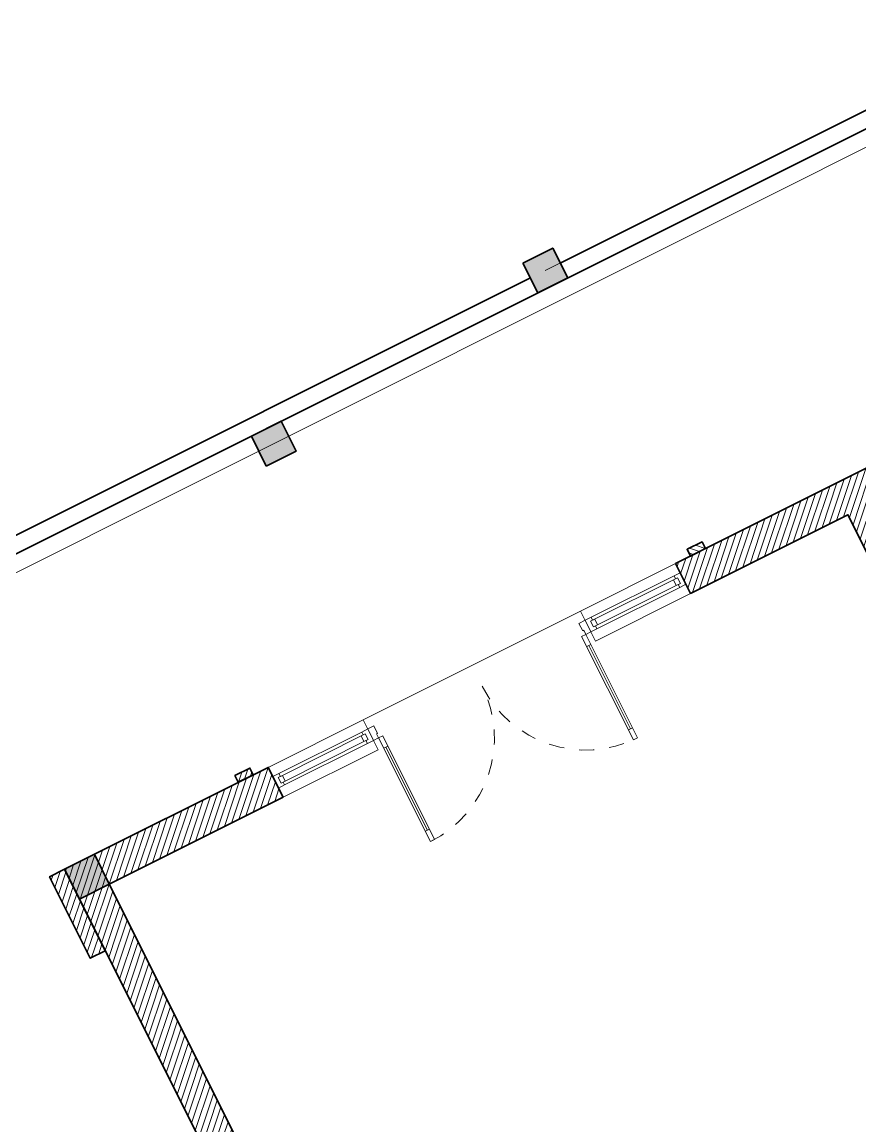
# Model space of a CAD drawing. Header units: millimetres. Extents: x 567980 to 569372, y 2065777 to 2066674.
# Drawn here: x 568781.28 to 568786.79, y 2066286.26 to 2066293.53 of the extents above; entities that cross this region are included whole.
import ezdxf

# ---------------------------------------------------------------- set-up
doc = ezdxf.new("R2010")
doc.units = ezdxf.units.MM
doc.linetypes.add('CENTER', pattern=[3, 1.5, -0.5, 0.5, -0.5])
doc.linetypes.add('HIDDEN2', pattern=[0.1875, 0.125, -0.0625])
for name, color, linetype, lineweight in [('A-COT VACH', 2, 'Continuous', 35), ('A-CUA', 25, 'Continuous', 5), ('A-HATCH', 251, 'Continuous', 5), ('A-NET THAY', 125, 'Continuous', 18), ('A-TRUC', 250, 'CENTER', 5), ('A-TUONG', 255, 'Continuous', 35), ('boDnv', 54, 'Continuous', 25)]:
    doc.layers.add(name, color=color, linetype=linetype, lineweight=lineweight)
for name, color, linetype in [('ChiaLo', 128, 'CENTER'), ('LoLK', 6, 'Continuous'), ('QH', 7, 'Continuous')]:
    doc.layers.add(name, color=color, linetype=linetype)

# ---------------------------------------------------------------- blocks, each defined once
blk = doc.blocks.new('NEN')
at = {"layer": 'ChiaLo', "ltscale": 5}
blk.add_lwpolyline([(80.48391785623971, -83.3049779413268), (116.2588925900636, -65.41220891056582)], dxfattribs=at)
at = {"layer": 'LoLK'}
for points in [[(95.68748987349682, -68.9923472146038), (77.80000250239391, -77.93873173324391), (80.4839178561233, -83.30497794109397), (98.3714052272262, -74.358593423618)], [(90.32203591417056, -78.38446645485237), (80.4839178561233, -83.30497794086114), (86.59775051125325, -95.52903383621015), (93.15612890582997, -97.48650752939284), (98.36126446793787, -94.45817745500244)]]:
    blk.add_lwpolyline(points, close=True, dxfattribs=at)
blk = doc.blocks.new('NEN K02')
at = {"layer": 'LoLK'}
for points in [[(-19.66771715506911, 20.00000001024455), (-19.66771715483628, 0), (-13.66771715553477, 0), (-13.66771715483628, 20.00000000977889)], [(-19.66771715413779, 20.00000001257285), (-13.66771715390496, 20.00000001303852), (-13.66771715390496, 11.00000001257285), (-13.66771715390496, 4.656612873077393e-10), (-19.6677171534393, 4.656612873077393e-10)], [(-13.66771715506911, 11.00000000977889), (-13.6677171557676, 2.328306436538696e-10), (4.656612873077393e-10, 0), (4.684403043240309, 4.990029915701598), (4.304299455834553, 11.00000000884756)]]:
    blk.add_lwpolyline(points, close=True, dxfattribs=at)
blk = doc.blocks.new('A$C1a95cbaf')
at = {"layer": 'A-HATCH'}
h = blk.add_hatch(dxfattribs=at)
h.set_pattern_fill('ANSI31', color=256, scale=300)
h.set_pattern_definition([(45, (-121341.8622845516, 350750.0096866579), (-26.51650429449553, 26.51650429449553), [])])
h.paths.add_polyline_path([(109.9986200973799, 600.0096868644468), (0.02128792818984948, 600.0009020250291), (0.08119684536359273, 0.08961506490595639), (109.9986201197316, 0.09839511895552278)])
at = {"layer": 'A-TUONG', "elevation": -3.299418517631813e-06}
blk.add_lwpolyline([(110.0585290164163, 0.009689248632639647), (0.05852936845622025, 0.0009026157204061747), (-0.001379550580168143, 600.0009002231527), (109.9986200973799, 600.0096868558321)], close=True, dxfattribs=at)
blk = doc.blocks.new('*U400')
at = {"layer": 'A-CUA', "color": 32}
for points in [[(60, -40.0000000000291), (45.00000000005821, -40), (45.00000000005821, -18.40746915910089), (0, -18.40746915910089), (0, -40), (0, -40), (0, -81.59253080412093), (0, -81.59253080412093), (0, -103.1850616265759), (45.00000000005821, -103.1850616265759), (45.00000000005821, -81.59253080412093), (60, -81.59253080412093)], [(30, -81.59253080415003), (59.99999999994179, -81.59253080415003), (60, -40.0000000000291), (29.99999999994179, -40.0000000000291)], [(639.9999976540549, -40.0000000000291), (654.9999976539967, -40), (654.9999976539967, -18.40746915910089), (699.9999976540549, -18.40746915910089), (699.9999976540549, -40), (699.9999976540549, -40), (699.9999976540549, -81.59253080412093), (699.9999976540549, -81.59253080412093), (699.9999976540549, -103.1850616265759), (654.9999976539967, -103.1850616265759), (654.9999976539967, -81.59253080412093), (639.9999976540549, -81.59253080412093)], [(669.9999976540549, -81.59253080415003), (639.9999976541131, -81.59253080415003), (639.9999976540549, -40.0000000000291), (669.9999976541131, -40.0000000000291)]]:
    blk.add_lwpolyline(points, close=True, dxfattribs=at)
at = {"layer": 'A-CUA', "color": 37, "lineweight": -2}
for points in [[(45.00000000005821, -18.40746915910089), (654.9999976539967, -18.40746915910089), (654.9999976539967, -40), (45.00000000005821, -40)], [(45.00000000005821, -81.59253080412093), (654.9999976539967, -81.59253080412093), (654.9999976539967, -103.1850616265759), (45.00000000005821, -103.1850616265759)]]:
    blk.add_lwpolyline(points, close=True, dxfattribs=at)
blk = doc.blocks.new('*U375')
for p, q in [((90.00000000000283, -99.99999999999753), (50.00000000000306, -99.99999999999864)), ((70.00000000000283, -99.99999999999804), (70.000000000026, -916.6666666666671)), ((2043.33333333334, -99.99999999994078), (2083.33333333334, -99.99999999993975)), ((2063.33333333334, -99.99999999994023), (2063.333333333363, -916.6666666666092)), ((90.000000000026, -916.6666666666661), (50.000000000026, -916.6666666666672)), ((2043.333333333364, -916.6666666666094), (2083.333333333363, -916.6666666666085))]:
    blk.add_line(p, q)
for points in [[(-3.275903171773614e-12, 113.0367899566194), (59.99999999999695, 113.0367899566211), (59.99999999999901, 40.00000000000166), (49.99999999999901, 40.00000000000139), (50, 1.412869821137974e-12), (0, 0)], [(2133.333333333334, 113.0367899566811), (2073.333333333334, 113.0367899566795), (2073.333333333336, 40.00000000005991), (2083.333333333336, 40.00000000006018), (2083.333333333338, 6.018300336200262e-11), (2133.333333333338, 6.156745147371019e-11)], [(50, 1.412869821137974e-12), (90, 2.52042831050403e-12), (90.00000000002882, -1016.666666666667), (50.00000000002905, -1016.666666666668)], [(2083.333333333338, 6.018300336200262e-11), (2043.333333333338, 5.910386658206697e-11), (2043.333333333367, -1016.666666666609), (2083.333333333366, -1016.666666666608)]]:
    blk.add_lwpolyline(points, close=True)
at = {"linetype": 'HIDDEN2'}
for centre, radius, start, end in [((49.99999999973099, 4.31796786878278e-10), 1016.666666667347, 270.0000392677531, 1.752157829518597e-12), ((2083.33333333498, 1.833205028855784e-09), 1016.666666668683, 180.0000000000015, 269.9999607322504)]:
    blk.add_arc(centre, radius, start, end, dxfattribs=at)
blk = doc.blocks.new('phào cửa')
at = {"layer": 'A-HATCH'}
h = blk.add_hatch(dxfattribs=at)
h.set_pattern_fill('ANSI31', color=256, scale=250)
h.set_pattern_definition([(45, (-237697.4602021521, 7620.008552273051), (-22.09708691207961, 22.09708691207961), [])])
h.paths.add_polyline_path([(3.222521627321839e-08, 0), (3.222521627321839e-08, 110), (-49.99999996777478, 110), (-49.99999996778206, 5.820766091346741e-11)])
at = {"layer": 'A-TUONG'}
blk.add_lwpolyline([(3.222521627321839e-08, 0), (3.222521627321839e-08, 110), (-49.99999996777478, 110), (-49.99999996778206, 5.820766091346741e-11)], close=True, dxfattribs=at)
blk = doc.blocks.new('CỦA DI SAU')
at = {"layer": 'A-NET THAY'}
blk.add_line((2199.977334673575, -0.08871254039650012), (3799.977334673575, -0.08871254039650012), dxfattribs=at)
for points in [[(2199.977334673575, -0.08871254039650012), (1499.977337019518, -0.08871251711343575), (1499.977337019518, -220.0887124752039), (2199.977334673575, -220.0887124980213)], [(3799.977334673575, -0.08871254039650012), (4499.977332327631, -0.08882865867053624), (4499.977332327631, -220.088828616761), (3799.977334673575, -220.0887124980213)]]:
    blk.add_lwpolyline(points, close=True, dxfattribs=at)
at = {"layer": 'A-CUA', "xscale": -1}
blk.add_blockref('*U400', (2199.977334673575, -49.29244711709862, 1.05544992030015e-06), dxfattribs=at)
at = {"layer": 'A-CUA', "extrusion": (0, 0, -1), "xscale": -0.7500000000000002, "yscale": 0.7500000000000002, "zscale": -0.7500000000000002}
blk.add_blockref('*U375', (-2199.977334673575, -152.4775087437006), dxfattribs=at)
at = {"layer": 'A-CUA'}
blk.add_blockref('*U400', (3799.977334673575, -49.29244711708907), dxfattribs=at)
at = {"layer": 'A-TUONG', "xscale": -1, "rotation": 90}
blk.add_blockref('phào cửa', (1389.977337019576, -0.08859640870150542, 1.05544992030015e-06), dxfattribs=at)
at = {"layer": 'A-TUONG', "rotation": 270}
blk.add_blockref('phào cửa', (4609.977332327573, -0.08859640870150542, 1.05544992030015e-06), dxfattribs=at)
blk = doc.blocks.new('cot 220')
at = {"layer": 'A-COT VACH'}
h = blk.add_hatch(color=256, dxfattribs=at)
h.dxf.hatch_style = 1
h.paths.add_polyline_path([(110.0000037951395, 109.9999999980937), (-109.9999962048605, 109.9999999980937), (-109.9999962048605, -110.0000000019063), (110.0000037951395, -110.0000000019063)])
blk.add_lwpolyline([(-109.9999962048605, -110.0000000019063), (110.0000037951395, -110.0000000019063), (110.0000037951395, 109.9999999980937), (-109.9999962048605, 109.9999999980937)], close=True, dxfattribs=at)
blk = doc.blocks.new('cum dh a3.3.1.6.7')
at = {"layer": 'A-HATCH'}
h = blk.add_hatch(dxfattribs=at)
h.set_pattern_fill('ANSI31', color=256, scale=0.3, angle=-1.272221872585407e-14)
h.set_pattern_definition([(45, (-145.6989117923658, 350.0000001161825), (-0.02651650429449553, 0.02651650429449554), [])])
h.paths.add_polyline_path([(-6.501451594987884, -0.2199998833239079), (-7.781451599672437, -0.2199998833239079), (-7.781451599905267, -3.119999762857333), (-8.001451599877328, -3.119999762857333), (-8.001451599411666, 1.166481524705887e-07), (-6.501451594987884, 1.161824911832809e-07)])
h.paths.add_polyline_path([(-2.12145159044303, -1.619999883696437), (-2.12145159044303, -0.2199998835567385), (-1.671451590489596, -0.2199998835567385), (-1.671451590489596, 1.164153218269348e-07), (-3.501451599644497, 2.328306436538696e-10), (-3.501451599644497, -0.2199999997392297), (-2.34145159041509, -0.2199998835567385), (-2.34145159041509, -2.249484081985429), (-2.121451590675861, -2.190535259665921), (-2.12145159044303, -1.729999883566052), (-0.9314515904989094, -1.729999883566052), (-0.9314515904989094, -1.619999883463606)])
h.paths.add_polyline_path([(-0.1114515908993781, -12.73984014475718), (-0.1114515904337168, -7.03999976743944), (-0.2214515907689929, -7.03999976743944), (-0.2214515907689929, -1.729999883798882), (-0.3314515906386077, -1.729999883566052), (-0.3314515904057771, -1.619999883929268), (-0.2214515907689929, -1.619999883463606), (-0.2214515907689929, -0.2199998835567385), (-0.6714515902567655, -0.2199998833239079), (-0.6714515904895961, 1.161824911832809e-07), (-0.001451590796932578, 1.161824911832809e-07), (-0.001451600110158324, -12.95984022482298), (-0.8069553985260427, -13.01192818651907), (-0.8209397434256971, -12.79281266941689)])
at = {"layer": 'A-TUONG'}
for points, elevation in [([(-6.501451594987884, -0.2199998833239079), (-7.781451599672437, -0.2199998833239079), (-7.781451599905267, -3.119999762857333), (-8.001451599877328, -3.119999762857333), (-8.001451599411666, 1.166481524705887e-07), (-6.501451594987884, 1.161824911832809e-07)], 1.055449920482079e-09), ([(-2.12145159044303, -1.619999883696437), (-2.12145159044303, -0.2199998835567385), (-1.671451590489596, -0.2199998835567385), (-1.671451590489596, 1.164153218269348e-07), (-3.501451599644497, 2.328306436538696e-10), (-3.501451599644497, -0.2199999997392297), (-2.34145159041509, -0.2199998835567385), (-2.34145159041509, -2.249484081985429), (-2.121451590675861, -2.190535259665921), (-2.12145159044303, -1.729999883566052), (-0.9314515904989094, -1.729999883566052), (-0.9314515904989094, -1.619999883463606)], 1.055449920373658e-09)]:
    blk.add_lwpolyline(points, close=True, dxfattribs=dict(at, elevation=elevation))
at = {"layer": 'A-COT VACH', "xscale": 0.001, "yscale": 0.001, "zscale": 0.001, "rotation": 359.9999999999999}
blk.add_blockref('cot 220', (-7.891451593954116, -0.1099997677374631), dxfattribs=at)
at = {"layer": 'A-TUONG', "xscale": 0.001, "yscale": 0.001, "zscale": 0.001, "rotation": 359.9999999999999}
for name, p in [('A$C1a95cbaf', (-8.111450219759718, -0.6000095705967396, 4.354868438137625e-09)), ('CỦA DI SAU', (-8.001428932184353, 8.882884867489338e-05, 1.055449920400763e-09))]:
    blk.add_blockref(name, p, dxfattribs=at)
blk = doc.blocks.new('MBT1 A1')
at = {"layer": 'A-TRUC', "ltscale": 0.5}
blk.add_line((5.890000000363216, -16.8899959998671), (5.890000000130385, -2.109995999606326), dxfattribs=at)
at = {"layer": 'A-TUONG'}
for p, q in [((6.000000000232831, -17.10999599960633), (6.000000000232831, -1.999999999767169)), ((5.890000000130385, -12.27999599976465), (5.890000000130385, -2.219995999941602)), ((5.890000000130385, -16.77999599976465), (5.890000000130385, -12.49999599996954))]:
    blk.add_line(p, q, dxfattribs=at)
blk.add_lwpolyline([(5.78000000002794, -12.49999599973671), (6.000000000232831, -12.49999599973671), (6, -12.27999599976465), (5.78000000026077, -12.27999599999748)], close=True, dxfattribs=at)
at = {"layer": 'A-COT VACH', "xscale": 0.001, "yscale": 0.001, "zscale": 0.001}
blk.add_blockref('cot 220', (5.889999996405095, -12.38999999989755), dxfattribs=at)
blk = doc.blocks.new('MBT1K02')
at = {"layer": 'LoLK', "rotation": 90}
blk.add_blockref('cum dh a3.3.1.6.7', (-11.66771715448704, 11.01500399457291), dxfattribs=at)
at = {"layer": 'LoLK'}
blk.add_blockref('MBT1 A1', (-19.66771715483628, 20.00000000628643), dxfattribs=at)
blk.add_blockref('NEN K02', (-4.656612873077393e-10, 0), dxfattribs=at)
blk = doc.blocks.new('rkg1')
at = {"layer": 'A-NET THAY'}
for points in [[(2.048909664154053e-08, -2000), (0, -3.813765943050385e-07), (-11000.00000914186, -1.094304025173187e-07), (-11000.00000859052, -13667.71715662116), (-6009.970093397424, -18352.12019871129), (1.825392246246338e-07, -17972.01661115559), (1.508742570877075e-07, -14966.02260822523)], [(-109.9999999795109, -1999.999999997206), (-109.9999999981374, -110.0000003788155), (-10890.00000913627, -110.0000001122244), (-10890.00000859238, -13620.10514666815), (-5969.396155653521, -18239.33429947263), (-109.9999998193234, -17868.75383649766), (-109.9999998491257, -14966.02260822523)]]:
    blk.add_lwpolyline(points, dxfattribs=at)
at = {"layer": 'A-COT VACH'}
blk.add_blockref('cot 220', (-5500.000008365139, -110.0000002435409), dxfattribs=at)
blk = doc.blocks.new('CUM CONG A3-A3.1-A6-A7')
at = {"layer": 'QH', "xscale": 0.001, "yscale": 0.001, "zscale": 0.001}
blk.add_blockref('rkg1', (11.00000000919681, 0), dxfattribs=at)
blk = doc.blocks.new('MB CONG KHU A')
at = {"layer": 'LoLK', "rotation": 26.57180110630141}
blk.add_blockref('CUM CONG A3-A3.1-A6-A7', (33.08528070861939, 47.7446621756535), dxfattribs=at)

msp = doc.modelspace()

# ---------------------------------------------------------------- block references
at = {"layer": 'boDnv'}
msp.add_blockref('NEN', (568697.4807461541, 2066371.697269554), dxfattribs=at)

# ---------------------------------------------------------------- next in the draw order: block references
at = {"layer": 'LoLK', "rotation": 296.5718179020918}
msp.add_blockref('MBT1K02', (568784.0784966609, 2066276.168235795), dxfattribs=at)

# ---------------------------------------------------------------- next in the draw order: block references
at = {"layer": 'LoLK'}
msp.add_blockref('MB CONG KHU A', (568744.8793870007, 2066240.647631037), dxfattribs=at)

doc.saveas('drawing.dxf')
